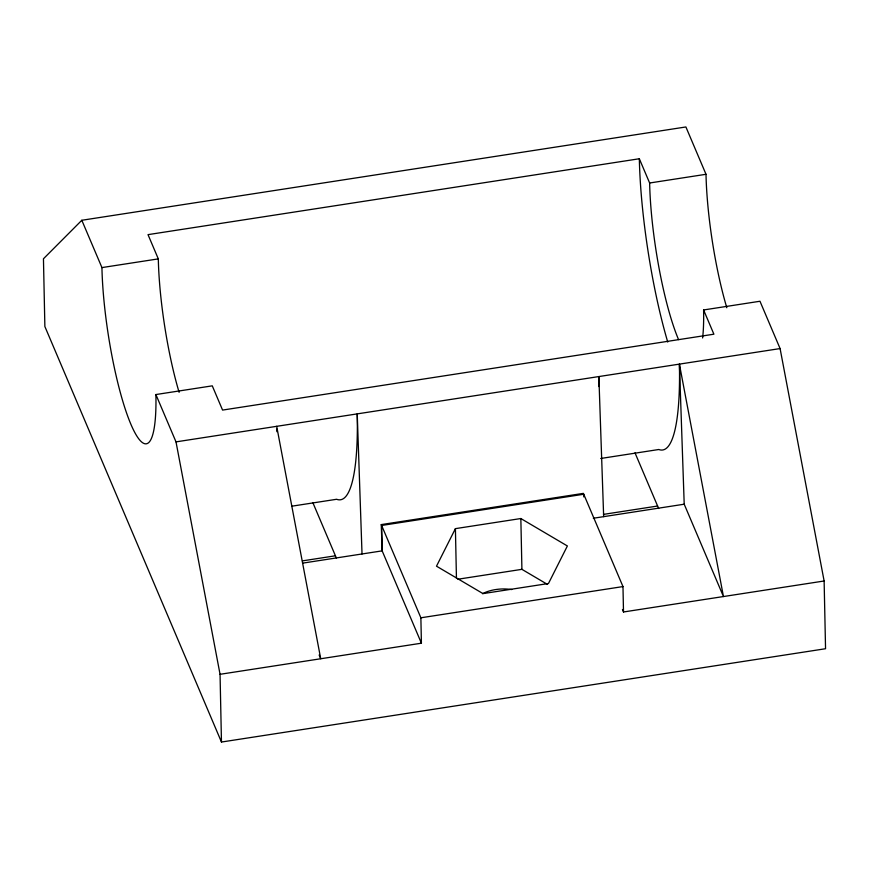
<?xml version="1.0" encoding="UTF-8"?>
<svg xmlns="http://www.w3.org/2000/svg" width="869" height="869" viewBox="0 0 869 869"><rect width="100%" height="100%" fill="white"/><g stroke="black" fill="none" stroke-linecap="round" stroke-linejoin="round"><path stroke-width="1.3" d="M455.41 528.645L436.499 566.186L483.023 593.614L548.469 583.512L567.381 545.971L520.846 518.532L455.41 528.645L456.442 578.113M726.81 307.735A114.002 20.954 81.2 0 1 706.008 174.289L685.902 126.961L81.816 220.27L43.45 258.788L44.873 326.527L221.465 742.039L825.55 648.73L824.127 580.992L780.09 348.567L759.973 301.25L703.597 309.961A114.002 20.954 81.2 0 1 702.63 337.965M678.559 339.616A114.002 20.954 81.2 0 1 649.632 183.001L639.334 158.755L148.012 234.641L158.31 258.886A114.002 20.954 81.2 0 0 179.112 392.332M81.816 220.27L101.934 267.587L158.31 258.886M649.632 183.001L706.008 174.289M101.934 267.587A114.002 20.954 81.2 0 0 130.861 424.213A114.002 20.954 81.2 0 0 155.899 394.548L212.275 385.847L222.573 410.081L713.894 334.196L703.597 309.961M155.899 394.548L176.005 441.876L780.09 348.567M291.734 506.203L336.629 499.273A198.99 36.574 81.2 0 0 357.235 413.883L362.025 553.977M600.707 458.484L658.811 449.501A198.99 36.574 81.2 0 0 679.406 364.122L723.453 596.547L684.207 504.205L679.406 364.122M221.465 742.039L220.053 674.301L421.411 643.201L382.164 550.859L381.263 524.594L583.371 493.375L622.975 586.575L623.507 611.982L824.127 580.992M302.423 560.885L335.434 555.791M603.466 514.383L657.605 506.03M302.608 563.145L382.164 550.859L381.632 525.463L583.74 494.244L583.794 496.916M593.321 518.25L684.207 504.205M457.811 579.243L521.911 569.336L547.503 584.424M381.263 524.594L420.878 617.794L622.975 586.575M634.989 452.814L658.659 508.495M622.454 609.484L623.507 611.982M312.818 502.575L336.477 558.256M319.14 655.009L320.726 658.745L276.69 426.321M176.005 441.876L220.053 674.301M603.662 516.653L598.86 376.559A198.99 36.574 81.2 0 1 598.98 386.564M276.776 429.014L276.874 431.708M520.846 518.532L521.911 569.336M420.878 617.794L421.411 643.201M667.74 342.049A157.528 28.959 81.2 0 1 639.334 158.755M482.523 593.679A31.088 17.923 -1.2 0 1 511.732 589.551"/></g></svg>
